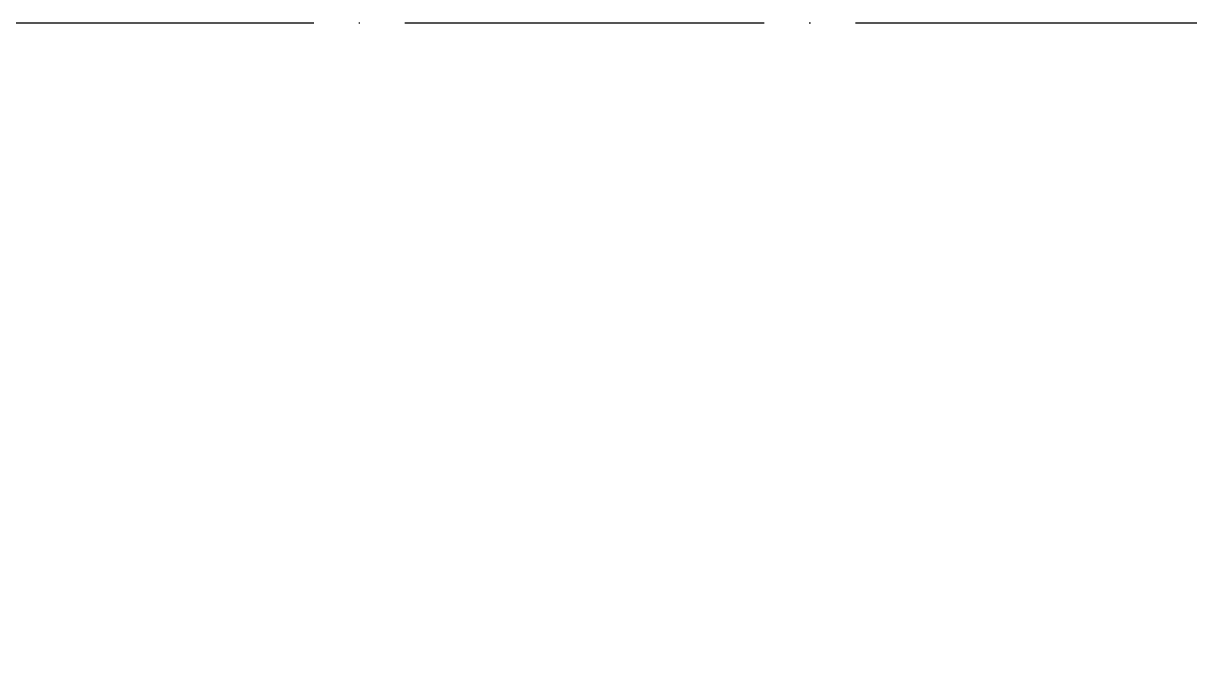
# Model space of a CAD drawing. Header units: millimetres. Extents: x 0 to 3780, y 0 to 2673.
# Drawn here: x 754.4 to 847.8, y 1326.7 to 1377.7 of the extents above; entities that cross this region are included whole.
import ezdxf
from ezdxf.enums import TextEntityAlignment as Align

# ---------------------------------------------------------------- set-up
doc = ezdxf.new("R2010")
doc.units = ezdxf.units.MM
doc.linetypes.add('EPL_DASHDOT', pattern=[1, 0.8, -0.1, 0, -0.1])
for name, color, linetype, lineweight in [('EPLAN307', 134, 'EPL_DASHDOT', 5), ('EPLAN400', 5, 'Continuous', 5), ('EPLAN500', 7, 'Continuous', 5), ('EPLAN501', 7, 'Continuous', 5), ('EPLAN502', 7, 'Continuous', 5), ('EPLAN503', 7, 'Continuous', 5), ('EPLAN504', 7, 'Continuous', 5)]:
    doc.layers.add(name, color=color, linetype=linetype, lineweight=lineweight)
doc.styles.add('Tahoma', font='')
doc.styles.get('Tahoma').set_extended_font_data('Tahoma')

# ---------------------------------------------------------------- blocks, each defined once
blk = doc.blocks.new('EPLSYM_LibrarySPECIAL_Symbol2_Variant0_Placement1')
at = {"layer": 'EPLAN307', "lineweight": 25, "ltscale": 36}
blk.add_lwpolyline([(0, -1238.762), (720, -1238.762), (720, 0), (0, 0)], close=True, dxfattribs=at)
at = {"layer": 'EPLAN400', "color": 5, "style": 'Tahoma'}
blk.add_attdef('88_20010', text='', height=2.257, dxfattribs=at).set_placement((-1.5, -0.952), align=Align.TOP_RIGHT)
at = {"layer": 'EPLAN500', "color": 7, "style": 'Tahoma'}
blk.add_attdef('88_20027', text='', height=1.625, dxfattribs=at).set_placement((-1.5, -4.575), align=Align.TOP_RIGHT)
at = {"layer": 'EPLAN501', "color": 7, "style": 'Tahoma'}
blk.add_attdef('88_20011', text='', height=18.06, dxfattribs=at).set_placement((-1.5, -13.262), align=Align.TOP_RIGHT)
at = {"layer": 'EPLAN502', "color": 7, "style": 'Tahoma'}
blk.add_attdef('88_20025', text='', height=1.625, dxfattribs=at).set_placement((-1.5, -12.675), align=Align.TOP_RIGHT)
at = {"layer": 'EPLAN503', "color": 7, "style": 'Tahoma'}
blk.add_attdef('88_20024', text='', height=1.625, dxfattribs=at).set_placement((-1.5, -15.375), align=Align.TOP_RIGHT)
at = {"layer": 'EPLAN504', "color": 7, "style": 'Tahoma'}
blk.add_attdef('88_20901[1]', text='', height=1.625, dxfattribs=at).set_placement((-1.5, -7.275), align=Align.TOP_RIGHT)

msp = doc.modelspace()

# ---------------------------------------------------------------- block references
msp.add_blockref('EPLSYM_LibrarySPECIAL_Symbol2_Variant0_Placement1', (274.239, 1377.687))

doc.saveas('drawing.dxf')
